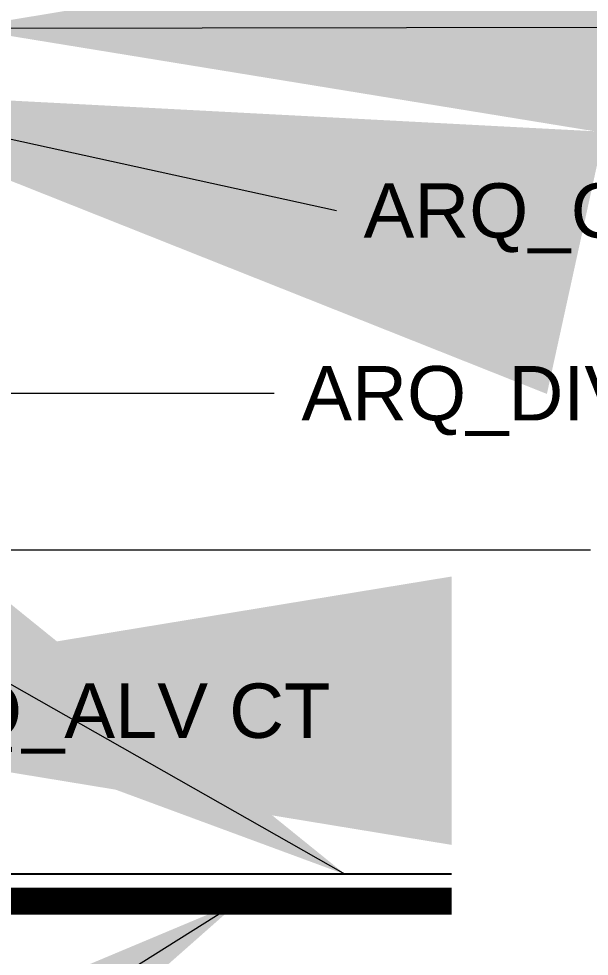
# Model space of a CAD drawing. Header units: metres. Extents: x 47789.1 to 47883.2, y 23415.6 to 23469.2.
# Drawn here: x 47839.628 to 47841.725, y 23451.497 to 23454.943 of the extents above; entities that cross this region are included whole.
import ezdxf

# ---------------------------------------------------------------- set-up
doc = ezdxf.new("R2010")
doc.units = ezdxf.units.M
doc.header["$LTSCALE"] = 0.25
doc.layers.add('ARQ_CINZA 02', color=251, linetype='Continuous', lineweight=9)
doc.layers.add('ARQ_COTA_AZUL', color=5, linetype='Continuous', lineweight=20, true_color=0x0000ff)
doc.layers.add('ARQ_VISTA 03', color=3, linetype='Continuous')
doc.styles.add('cota', font='arial.ttf')
doc.dimstyles.new('Info 01 - annot', dxfattribs={"dimtxt": 2, "dimasz": 3, "dimexe": 1, "dimexo": 1, "dimgap": 1, "dimtad": 1, "dimzin": 4, "dimtxsty": 'cota', "dimblk": 'DOTSMALL', "dimcen": 2, "dimdle": 1, "dimclrd": 256, "dimclre": 256, "dimclrt": 1, "dimazin": 2, "dimtfac": 0.09, "dimtix": 1, "dimtmove": 2, "dimatfit": 2, "dimfxl": 5, "dimfxlon": 1, "dimtolj": 1, "dimtzin": 4, "dimlwd": -1, "dimarcsym": 1})

# ---------------------------------------------------------------- blocks, each defined once
blk = doc.blocks.new('_DotSmall')
at = {"color": 0, "linetype": 'ByBlock', "const_width": 0.5}
blk.add_lwpolyline([(-0.0625, 0, 1), (0.0625, 0, 1)], format="xyb", close=True, dxfattribs=at)

msp = doc.modelspace()

# ---------------------------------------------------------------- linework, layer by layer
at = {"layer": 'ARQ_CINZA 02', "const_width": 0.1}
msp.add_lwpolyline([(47822.6188, 23451.7), (47825.5188, 23451.7), (47825.5188, 23451.6), (47838.3188, 23451.6), (47838.3188, 23451.7), (47841.2188, 23451.7)], dxfattribs=at)
at = {"layer": 'ARQ_VISTA 03'}
msp.add_line((47838.2188, 23451.8), (47841.2188, 23451.8), dxfattribs=at)

# ---------------------------------------------------------------- texts
at = {"layer": 'ARQ_COTA_AZUL', "color": 1, "char_height": 0.2, "attachment_point": 1, "style": 'cota'}
for s, insert in [('ARQ_CONC VS', (47840.8953, 23454.3385)), ('\\A1;', (47840.3078, 23453.9952)), ('ARQ_DIV', (47840.6669, 23453.6669)), ('ARQ_ALV CT', (47839.0349, 23452.5))]:
    msp.add_mtext(s, dxfattribs=dict(at, insert=insert))

# ---------------------------------------------------------------- leaders
at = {"layer": 'ARQ_COTA_AZUL', "annotation_type": 0, "has_hookline": 1, "hookline_direction": 0}
for points, text_width in [([(47839.4188, 23454.9091), (47842.5282, 23454.9129)], 2.028), ([(47838.7438, 23454.6875), (47840.7953, 23454.2385)], 2.0192), ([(47837.7014, 23454.6), (47837.5669, 23453.5669), (47840.5669, 23453.5669)], 1.2244), ([(47840.8287, 23451.7977), (47838.7287, 23452.9914), (47841.7287, 23452.9914)], 1.9439), ([(47838.2188, 23452.4), (47838.9349, 23452.4)], 1.7334), ([(47836.5007, 23451.9), (47834.6479, 23450.4966), (47837.6479, 23450.4966)], 2.028), ([(47840.4404, 23451.7), (47838.3404, 23450.3823), (47841.3404, 23450.3823)], 2.7175)]:
    msp.add_leader(points, dimstyle='Info 01 - annot', override={"dimscale": 0, "dimgap": 1, "dimtad": 0}, dxfattribs=dict(at, text_width=text_width))

doc.saveas('drawing.dxf')
